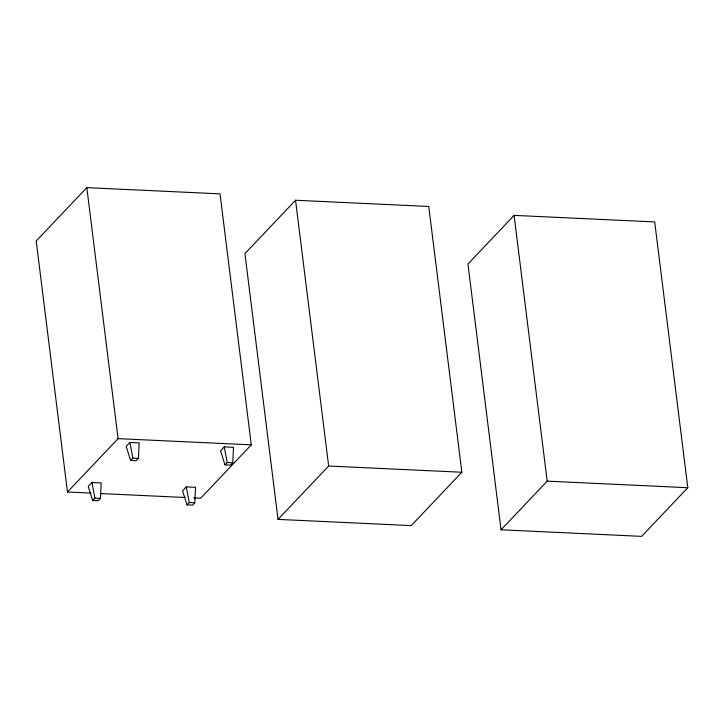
<?xml version="1.0" encoding="UTF-8"?>
<svg xmlns="http://www.w3.org/2000/svg" width="724" height="724" viewBox="0 0 724 724"><rect width="100%" height="100%" fill="white"/><g stroke="black" fill="none" stroke-linecap="round" stroke-linejoin="round"><path stroke-width="1.09" d="M100.437 498.393L101.197 482.926L91.939 482.501L88.219 486.419L92.654 500.483L98.202 500.746L100.437 498.393L94.889 498.13L92.654 500.483M138.402 458.373L139.153 442.907L129.904 442.473L126.184 446.4L130.619 460.464L136.166 460.726L138.402 458.373L132.854 458.111L130.619 460.464M194.792 502.8L195.543 487.333L186.294 486.899L182.575 490.827L187.009 504.89L192.557 505.153L194.792 502.8L189.245 502.537L187.009 504.89M232.757 462.781L233.508 447.314L224.259 446.88L220.539 450.808L224.974 464.871L230.522 465.134L232.757 462.781L227.2 462.518L224.974 464.871M193.896 497.913L200.675 498.23L251.291 444.862L220.024 193.86L86.817 187.634L36.2 240.992L67.468 492.003L91.17 493.116M295.546 200.249L244.929 253.608L278.034 519.389L411.232 525.606L461.849 472.247L428.744 206.467L295.546 200.249L328.651 466.03L278.034 519.389M67.468 492.003L118.084 438.644L251.291 444.862M514.094 215.372L467.939 264.025L501.044 529.796L641.645 536.366L687.8 487.714L654.695 221.933L514.094 215.372L547.19 481.143L501.044 529.796M328.651 466.03L461.849 472.247M547.19 481.143L687.8 487.714M100.202 493.533L184.864 497.488M224.259 446.88L227.2 462.518M186.294 486.899L189.245 502.537M129.904 442.473L132.854 458.111M91.939 482.501L94.889 498.13M86.817 187.634L118.084 438.644"/></g></svg>
